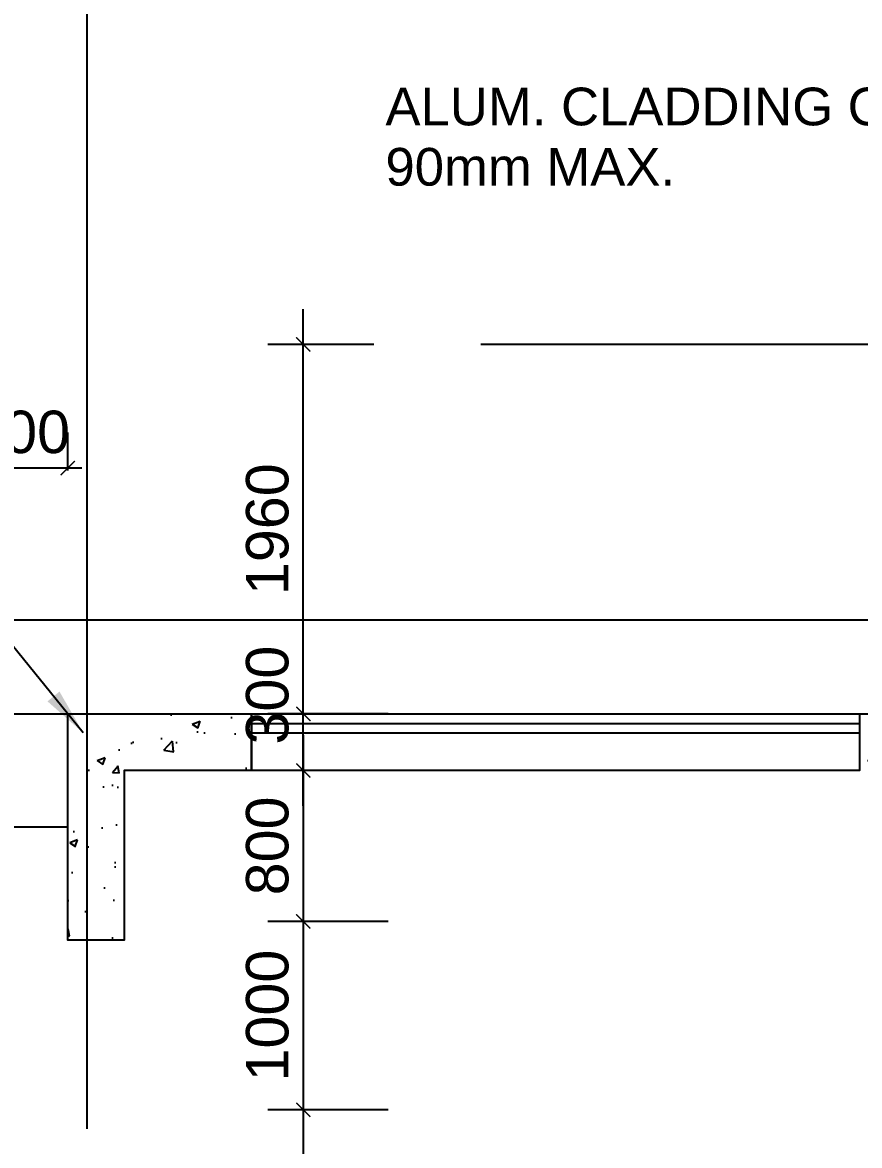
# Model space of a CAD drawing. Header units: millimetres. Extents: x 0 to 70486, y 148 to 42536.
# Drawn here: x 8159 to 12599, y 26078 to 32036 of the extents above; entities that cross this region are included whole.
import ezdxf

# ---------------------------------------------------------------- set-up
doc = ezdxf.new("R2010")
doc.units = ezdxf.units.MM
doc.linetypes.add('CENTERX2', pattern=[101.6, 63.5, -12.7, 12.7, -12.7])
doc.layers.get('Defpoints').update_dxf_attribs({"color": 8})
for name, color, linetype in [('Architectural Features', 8, 'Continuous'), ('GBP Dim', 8, 'Continuous'), ('GBP Text 200', 8, 'Continuous'), ('grid', 8, 'CENTERX2'), ('hatch', 8, 'Continuous'), ('RCP_text', 8, 'Continuous'), ('TEXT Ref', 8, 'Continuous'), ('WALL-NEW', 8, 'Continuous')]:
    doc.layers.add(name, color=color, linetype=linetype)
doc.styles.add('BH', font='arial.ttf')
doc.styles.get("Standard").update_dxf_attribs({"font": 'arial.ttf'})
doc.dimstyles.new('200 GBP', dxfattribs={"dimscale": 1.5, "dimtxt": 150, "dimasz": 50, "dimexe": 125, "dimexo": 50, "dimgap": 50, "dimtad": 1, "dimdec": 0, "dimzin": 0, "dimdsep": 46, "dimtxsty": 'BH', "dimblk": 'ARCHTICK', "dimcen": 0.09, "dimdle": 125, "dimclrd": 9, "dimclre": 9, "dimclrt": 1, "dimadec": 0, "dimazin": 0, "dimtfac": 1, "dimtdec": 0, "dimtix": 1, "dimtmove": 2, "dimatfit": 3, "dimldrblk": 'ARCHTICK', "dimfxl": 300, "dimfxlon": 1, "dimtolj": 1, "dimtzin": 0, "dimarcsym": 0})
doc.dimstyles.get("Standard").update_dxf_attribs({"dimtxt": 0.18, "dimasz": 0.18, "dimexe": 0.18, "dimexo": 0.0625, "dimgap": 0.09, "dimtad": 0, "dimtih": 1, "dimtoh": 1, "dimdec": 4, "dimzin": 0, "dimdsep": 46, "dimtxsty": 'Standard', "dimcen": 0.09, "dimadec": 0, "dimazin": 0, "dimtfac": 1, "dimtdec": 4, "dimtofl": 0, "dimtmove": 0, "dimatfit": 3, "dimfxl": 1, "dimtolj": 1, "dimtzin": 0, "dimarcsym": 0})

# ---------------------------------------------------------------- blocks, each defined once
blk = doc.blocks.new('_ArchTick')
at = {"color": 0, "const_width": 0.1}
blk.add_lwpolyline([(0.5, 0.5), (-0.5, -0.5)], dxfattribs=at)
blk = doc.blocks.new('*D320')
at = {"layer": 'Defpoints', "color": 0, "transparency": 16777216}
for p in [(10583.5, 28067.7), (9648.3, 27267.7), (10583.5, 27267.7)]:
    blk.add_point(p, dxfattribs=at)
at = {"layer": 'GBP Dim', "color": 9, "lineweight": -2, "transparency": 16777216}
for p, q in [((9648.3, 28255.2), (9648.3, 27080.2)), ((10098.3, 28067.7), (9460.8, 28067.7)), ((10098.3, 27267.7), (9460.8, 27267.7))]:
    blk.add_line(p, q, dxfattribs=at)
at = {"layer": 'GBP Dim', "color": 9, "lineweight": -2, "transparency": 16777216, "xscale": 75, "yscale": 75, "zscale": 75}
for p, rotation in [((9648.3, 28067.7), 90), ((9648.3, 27267.7), 270)]:
    blk.add_blockref('_ArchTick', p, dxfattribs=dict(at, rotation=rotation))
at = {"layer": 'GBP Dim', "transparency": 16777216, "insert": (9458.4, 27667.7), "char_height": 225, "attachment_point": 5, "rotation": 90, "style": 'BH'}
blk.add_mtext('\\A1;800', dxfattribs=at)
blk = doc.blocks.new('*D321')
at = {"layer": 'Defpoints', "color": 0, "transparency": 16777216}
for p in [(10583.5, 27267.7), (9648.3, 26267.7), (10583.5, 26267.7)]:
    blk.add_point(p, dxfattribs=at)
at = {"layer": 'GBP Dim', "color": 9, "lineweight": -2, "transparency": 16777216}
for p, q in [((9648.3, 27455.2), (9648.3, 26080.2)), ((10098.3, 27267.7), (9460.8, 27267.7)), ((10098.3, 26267.7), (9460.8, 26267.7))]:
    blk.add_line(p, q, dxfattribs=at)
at = {"layer": 'GBP Dim', "color": 9, "lineweight": -2, "transparency": 16777216, "xscale": 75, "yscale": 75, "zscale": 75}
for p, rotation in [((9648.3, 27267.7), 90), ((9648.3, 26267.7), 270)]:
    blk.add_blockref('_ArchTick', p, dxfattribs=dict(at, rotation=rotation))
at = {"layer": 'GBP Dim', "transparency": 16777216, "insert": (9458.4, 26767.7), "char_height": 225, "attachment_point": 5, "rotation": 90, "style": 'BH'}
blk.add_mtext('\\A1;1000', dxfattribs=at)
blk = doc.blocks.new('*D322')
at = {"layer": 'Defpoints', "color": 0, "transparency": 16777216}
for p in [(10583.5, 26267.7), (9648.3, 24563), (10583.5, 24563)]:
    blk.add_point(p, dxfattribs=at)
at = {"layer": 'GBP Dim', "color": 9, "lineweight": -2, "transparency": 16777216}
for p, q in [((9648.3, 26455.2), (9648.3, 24375.5)), ((10098.3, 26267.7), (9460.8, 26267.7)), ((10098.3, 24563), (9460.8, 24563))]:
    blk.add_line(p, q, dxfattribs=at)
at = {"layer": 'GBP Dim', "color": 9, "lineweight": -2, "transparency": 16777216, "xscale": 75, "yscale": 75, "zscale": 75}
for p, rotation in [((9648.3, 26267.7), 90), ((9648.3, 24563), 270)]:
    blk.add_blockref('_ArchTick', p, dxfattribs=dict(at, rotation=rotation))
at = {"layer": 'GBP Dim', "transparency": 16777216, "insert": (9458.4, 25415.4), "char_height": 225, "attachment_point": 5, "rotation": 90, "style": 'BH'}
blk.add_mtext('\\A1;1705', dxfattribs=at)
blk = doc.blocks.new('*D323')
at = {"layer": 'Defpoints', "color": 0, "transparency": 16777216}
for p in [(8399, 29672.4), (7899, 29584.8), (8399, 29584.8)]:
    blk.add_point(p, dxfattribs=at)
at = {"layer": 'GBP Dim', "color": 9, "lineweight": -2, "transparency": 16777216}
for p, q in [((7899, 29659.8), (7899, 29859.9)), ((8399, 29659.8), (8399, 29859.9)), ((7899, 29672.4), (7824, 29672.4)), ((7899, 29672.4), (8399, 29672.4)), ((8399, 29672.4), (8474, 29672.4))]:
    blk.add_line(p, q, dxfattribs=at)
at = {"layer": 'GBP Dim', "color": 9, "lineweight": -2, "transparency": 16777216, "xscale": 75, "yscale": 75, "zscale": 75}
blk.add_blockref('_ArchTick', (7899, 29672.4), dxfattribs=at)
at = {"layer": 'GBP Dim', "color": 9, "lineweight": -2, "transparency": 16777216, "xscale": 75, "yscale": 75, "zscale": 75, "rotation": 180}
blk.add_blockref('_ArchTick', (8399, 29672.4), dxfattribs=at)
at = {"layer": 'GBP Dim', "transparency": 16777216, "insert": (8149, 29862.3), "char_height": 225, "attachment_point": 5, "style": 'BH'}
blk.add_mtext('\\A1;500', dxfattribs=at)
blk = doc.blocks.new('*D422')
at = {"layer": 'Defpoints', "color": 0, "transparency": 16777216}
for p in [(13249, 35708.3), (8499, 30007.1), (13249, 28117.7)]:
    blk.add_point(p, dxfattribs=at)
at = {"layer": 'GBP Dim', "color": 9, "lineweight": -2, "transparency": 16777216}
for p, q in [((8499, 35258.3), (8499, 35895.8)), ((13249, 35258.3), (13249, 35895.8)), ((8311.5, 35708.3), (13436.5, 35708.3))]:
    blk.add_line(p, q, dxfattribs=at)
at = {"layer": 'GBP Dim', "color": 9, "lineweight": -2, "transparency": 16777216, "xscale": 75, "yscale": 75, "zscale": 75, "rotation": 180}
blk.add_blockref('_ArchTick', (8499, 35708.3), dxfattribs=at)
at = {"layer": 'GBP Dim', "color": 9, "lineweight": -2, "transparency": 16777216, "xscale": 75, "yscale": 75, "zscale": 75}
blk.add_blockref('_ArchTick', (13249, 35708.3), dxfattribs=at)
at = {"layer": 'GBP Dim', "transparency": 16777216, "insert": (10874, 35898.2), "char_height": 225, "attachment_point": 5, "style": 'BH'}
blk.add_mtext('\\A1;4750', dxfattribs=at)
blk = doc.blocks.new('*D425')
at = {"layer": 'Defpoints', "color": 0, "transparency": 16777216}
for p in [(9648.3, 30327.6), (10098.3, 30327.6), (10098.3, 28367.8)]:
    blk.add_point(p, dxfattribs=at)
at = {"layer": 'GBP Dim', "color": 9, "lineweight": -2, "transparency": 16777216}
for p, q in [((9648.3, 28180.3), (9648.3, 30515.1)), ((10023.3, 30327.6), (9460.8, 30327.6)), ((10023.3, 28367.8), (9460.8, 28367.8))]:
    blk.add_line(p, q, dxfattribs=at)
at = {"layer": 'GBP Dim', "color": 9, "lineweight": -2, "transparency": 16777216, "xscale": 75, "yscale": 75, "zscale": 75}
for p, rotation in [((9648.3, 30327.6), 90), ((9648.3, 28367.8), 270)]:
    blk.add_blockref('_ArchTick', p, dxfattribs=dict(at, rotation=rotation))
at = {"layer": 'GBP Dim', "transparency": 16777216, "insert": (9458.4, 29347.7), "char_height": 225, "attachment_point": 5, "rotation": 90, "style": 'BH'}
blk.add_mtext('\\A1;1960', dxfattribs=at)
blk = doc.blocks.new('*D502')
at = {"layer": 'Defpoints', "color": 0, "transparency": 16777216}
for p in [(9648.3, 28367.8), (10583.5, 28367.8), (10583.5, 28067.7)]:
    blk.add_point(p, dxfattribs=at)
at = {"layer": 'GBP Dim', "color": 9, "lineweight": -2, "transparency": 16777216}
for p, q in [((9648.3, 27880.2), (9648.3, 28555.3)), ((10098.3, 28367.8), (9460.8, 28367.8)), ((10098.3, 28067.7), (9460.8, 28067.7))]:
    blk.add_line(p, q, dxfattribs=at)
at = {"layer": 'GBP Dim', "color": 9, "lineweight": -2, "transparency": 16777216, "xscale": 75, "yscale": 75, "zscale": 75}
for p, rotation in [((9648.3, 28367.8), 90), ((9648.3, 28067.7), 270)]:
    blk.add_blockref('_ArchTick', p, dxfattribs=dict(at, rotation=rotation))
at = {"layer": 'GBP Dim', "transparency": 16777216, "insert": (9458.3, 28467.7), "char_height": 225, "attachment_point": 5, "rotation": 90, "style": 'BH'}
blk.add_mtext('\\A1;300', dxfattribs=at)
blk = doc.blocks.new('A$C65CE4B9A')
at = {"layer": 'grid', "ltscale": 200}
for p, q in [((-59000, 10500), (-59000, -20450)), ((-66500, 0), (0, 0))]:
    blk.add_line(p, q, dxfattribs=at)

msp = doc.modelspace()

# ---------------------------------------------------------------- hatches: boundary and pattern name
at = {"layer": 'hatch'}
h = msp.add_hatch(dxfattribs=at)
h.set_pattern_fill('AR-CONC', color=256, scale=60, style=0)
h.set_pattern_definition([(50, (-580552.97, 738548.02), (430.35611, -37.65128), [45, -495]), (355, (-580552.97, 738548), (-83.2508, 451.31528), [36, -396]), (100.4514, (-580517.1, 738544.9), (347.10563, 413.66373), [38.24411, -420.68527]), (46.1842, (-580552.97, 738668), (640.34463, -99.3114), [67.5, -742.5]), (96.6356, (-580499.6, 738659.74), (560.79762, 584.47072), [57.36617, -631.0278]), (351.1842, (-580553, 738668), (560.79717, 584.47116), [54, -594]), (21, (-580492.97, 738638.02), (358.14423, -241.57133), [45, -495]), (326, (-580492.97, 738638), (145.9892, 435.09003), [36, -396]), (71.4514, (-580463.13, 738617.9), (504.13358, 193.5183), [38.24411, -420.68527]), (37.5, (-580552.97, 738548.02), (7.295913, 199.736312), [0, -391.2, 0, -402, 0, -397.5]), (7.5, (-580552.97, 738548.02), (157.84172, 236.647027), [0, -229.2, 0, -382.2, 0, -151.5]), (327.5, (-580686.77, 738548.02), (320.293462, -13.532923), [0, -150, 0, -468, 0, -621]), (317.5, (-580746.77, 738548.02), (349.9117, 60.06299), [0, -195, 0, -310.8, 0, -441])])
h.paths.add_polyline_path([(12599, 28367.8), (13699, 28367.8), (13699, 28242.8), (13324, 28242.8), (13324, 27267.7), (13199, 27267.7), (13199, 28067.8), (12599, 28067.8)])
h.paths.add_polyline_path([(8399, 28367.8), (9374, 28367.8), (9374, 28067.8), (8699, 28067.8), (8699, 27167.8), (8399, 27167.8)])

# ---------------------------------------------------------------- linework, layer by layer
at = {"layer": 'Architectural Features', "ltscale": 50}
for p, q in [((9374, 28317.7), (12599, 28317.7)), ((9374, 28267.7), (12599, 28267.7))]:
    msp.add_line(p, q, dxfattribs=at)
msp.add_lwpolyline([(8399, 27767.8), (7899, 27767.8), (7899, 28867.6), (16199, 28867.6), (16199, 28367.6)], dxfattribs=at)
at = {"layer": 'RCP_text', "ltscale": 50}
msp.add_line((16251.7, 30327.6), (10589.7, 30327.6), dxfattribs=at)
at = {"layer": 'WALL-NEW'}
msp.add_lwpolyline([(8399, 28367.8), (9374, 28367.8), (9374, 28067.8), (8699, 28067.8), (8699, 27167.8), (8399, 27167.8), (8399, 28367.8)], dxfattribs=at)
msp.add_lwpolyline([(9374, 28367.8), (12599, 28367.8), (12599, 28067.7), (9374, 28067.7)], close=True, dxfattribs=at)

# ---------------------------------------------------------------- block references
at = {"layer": 'TEXT Ref'}
msp.add_blockref('A$C65CE4B9A', (67500, 28367.9), dxfattribs=at)

# ---------------------------------------------------------------- texts
at = {"layer": 'GBP Text 200', "style": 'BH'}
for s, p in [('ALUM. CLADDING ON STEEL FRAME ', (10084, 31490)), ('90mm MAX.', (10084, 31170.2))]:
    msp.add_text(s, height=200, dxfattribs=at).set_placement(p)

# ---------------------------------------------------------------- dimensions: what is measured, and where the dimension line sits
at = {"layer": 'GBP Dim'}
for base, p1, p2, picture, middle in [((13249, 35708.3), (8499, 30007.1), (13249, 28117.7), '*D422', (10874, 35898.2)), ((8399, 29672.4), (7899, 29584.8), (8399, 29584.8), '*D323', (8149, 29862.3))]:
    dim = msp.add_linear_dim(base=base, p1=p1, p2=p2, dimstyle='200 GBP', override={"dimclrt": 256}, dxfattribs=at)
    dim.commit()
    dim.dimension.update_dxf_attribs({"geometry": picture, "text_midpoint": middle})
for base, p1, p2, picture, middle in [((9648.3, 30327.6), (10098.3, 28367.8), (10098.3, 30327.6), '*D425', (9458.4, 29347.7)), ((9648.3, 27267.7), (10583.5, 28067.7), (10583.5, 27267.7), '*D320', (9458.4, 27667.7)), ((9648.3, 26267.7), (10583.5, 27267.7), (10583.5, 26267.7), '*D321', (9458.4, 26767.7)), ((9648.3, 24563), (10583.5, 26267.7), (10583.5, 24563), '*D322', (9458.4, 25415.4))]:
    dim = msp.add_linear_dim(base=base, p1=p1, p2=p2, angle=90, dimstyle='200 GBP', override={"dimclrt": 256}, dxfattribs=at)
    dim.commit()
    dim.dimension.update_dxf_attribs({"geometry": picture, "text_midpoint": middle})
dim = msp.add_linear_dim(base=(9648.3, 28367.8), p1=(10583.5, 28067.7), p2=(10583.5, 28367.8), angle=270, dimstyle='200 GBP', override={"dimclrt": 256}, dxfattribs=at)
dim.commit()
dim.dimension.update_dxf_attribs({"geometry": '*D502', "text_midpoint": (9458.3, 28467.7), "dimtype": 160})

# ---------------------------------------------------------------- leaders
at = {"layer": 'GBP Text 200'}
msp.add_leader([(8481.3, 28266.9), (7378.2, 29619), (6836.5, 29619)], dimstyle='Standard', override={"dimscale": 2, "dimtxt": 200, "dimasz": 125, "dimexe": 166.67, "dimexo": 100, "dimgap": 100, "dimtih": 0, "dimtoh": 0, "dimdec": 0, "dimrnd": 5.001, "dimtxsty": 'BH', "dimdle": 166.666667, "dimclrd": 9, "dimclre": 9, "dimclrt": 1, "dimtdec": 0, "dimtix": 1, "dimtofl": 1, "dimtmove": 2, "dimfxl": 50}, dxfattribs=at)

doc.saveas('drawing.dxf')
